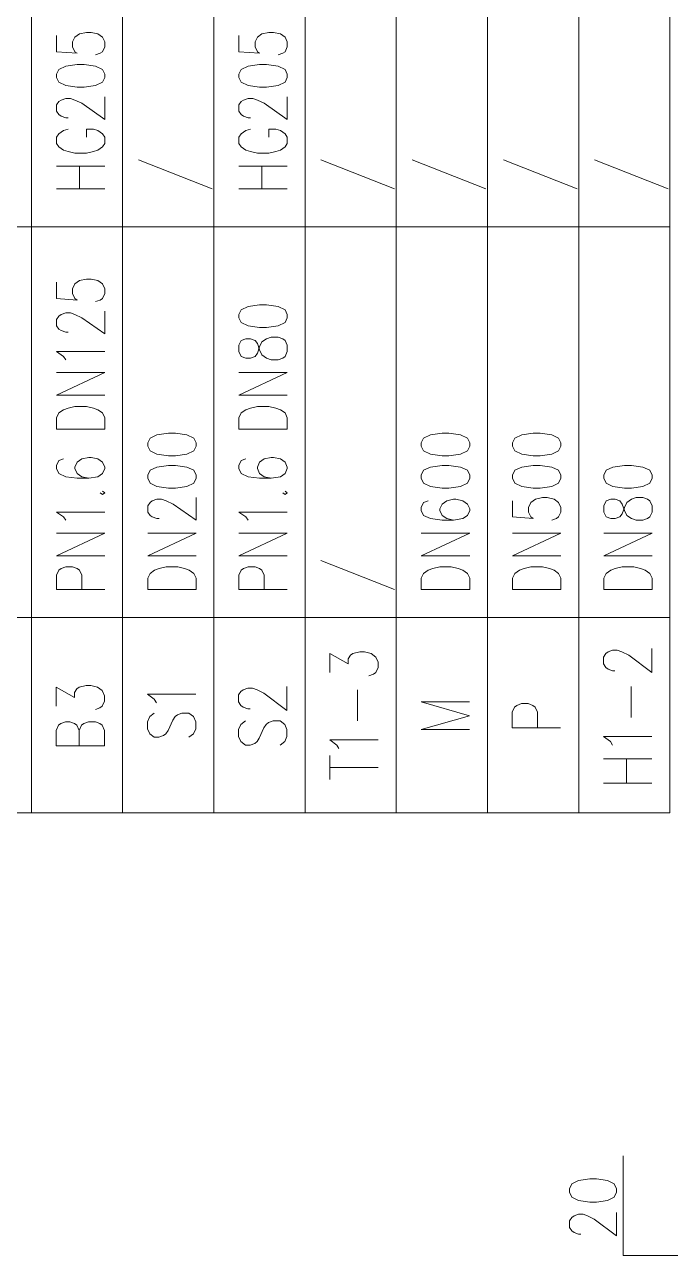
# Model space of a CAD drawing. Header units: millimetres. Extents: x 0 to 829, y 0 to 586.
# Drawn here: x 254.8 to 303.7, y 394.4 to 487.6 of the extents above; entities that cross this region are included whole.
import ezdxf

# ---------------------------------------------------------------- set-up
doc = ezdxf.new("R2010")
doc.units = ezdxf.units.MM

msp = doc.modelspace()

# ---------------------------------------------------------------- linework, layer by layer
at = {"color": 0, "lineweight": 0}
for points in [[(255.351139, 575.772139), (255.351139, 427.887694)], [(255.351139, 575.772139), (255.351139, 427.887694)], [(262.255, 575.772139), (262.255, 427.887694)], [(269.155333, 575.772139), (269.155333, 427.887694)], [(276.055667, 575.772139), (276.055667, 427.887694)], [(282.959528, 575.772139), (282.959528, 427.887694)], [(289.859861, 575.772139), (289.859861, 427.887694)], [(296.760194, 575.772139), (296.760194, 427.887694)], [(303.660528, 575.772139), (303.660528, 427.887694)], [(257.249083, 486.745139), (257.249083, 485.524528), (258.818944, 485.404583), (258.642556, 485.524528), (258.469694, 485.891417), (258.469694, 486.258306), (258.642556, 486.625194), (258.991806, 486.868611), (259.517444, 486.988556), (259.863167, 486.988556), (260.388806, 486.868611), (260.738056, 486.625194), (260.910917, 486.258306), (260.910917, 485.891417), (260.738056, 485.524528), (260.561667, 485.404583), (260.212417, 485.281111)], [(271.053278, 486.745139), (271.053278, 485.524528), (272.619611, 485.404583), (272.44675, 485.524528), (272.273889, 485.891417), (272.273889, 486.258306), (272.44675, 486.625194), (272.796, 486.868611), (273.318111, 486.988556), (273.667361, 486.988556), (274.189472, 486.868611), (274.538722, 486.625194), (274.715111, 486.258306), (274.715111, 485.891417), (274.538722, 485.524528), (274.365861, 485.404583), (274.016611, 485.281111)], [(258.120444, 480.518611), (257.947583, 480.518611), (257.598333, 480.642083), (257.421944, 480.765556), (257.249083, 481.008972), (257.249083, 481.495806), (257.421944, 481.74275), (257.598333, 481.862694), (257.947583, 481.986167), (258.296833, 481.986167), (258.642556, 481.862694), (259.168194, 481.619278), (260.910917, 480.398667), (260.910917, 482.106111)], [(271.924639, 480.518611), (271.74825, 480.518611), (271.399, 480.642083), (271.226139, 480.765556), (271.053278, 481.008972), (271.053278, 481.495806), (271.226139, 481.74275), (271.399, 481.862694), (271.74825, 481.986167), (272.0975, 481.986167), (272.44675, 481.862694), (272.968861, 481.619278), (274.715111, 480.398667), (274.715111, 482.106111)], [(258.120444, 479.664889), (257.771194, 479.544944), (257.421944, 479.298), (257.249083, 479.054583), (257.249083, 478.56775), (257.421944, 478.324333), (257.771194, 478.077389), (258.120444, 477.957444), (258.642556, 477.833972), (259.517444, 477.833972), (260.039556, 477.957444), (260.388806, 478.077389), (260.738056, 478.324333), (260.910917, 478.56775), (260.910917, 479.054583), (260.738056, 479.298), (260.388806, 479.544944), (260.039556, 479.664889), (259.517444, 479.664889), (259.517444, 479.054583)], [(271.924639, 479.664889), (271.575389, 479.544944), (271.226139, 479.298), (271.053278, 479.054583), (271.053278, 478.56775), (271.226139, 478.324333), (271.575389, 478.077389), (271.924639, 477.957444), (272.44675, 477.833972), (273.318111, 477.833972), (273.840222, 477.957444), (274.189472, 478.077389), (274.538722, 478.324333), (274.715111, 478.56775), (274.715111, 479.054583), (274.538722, 479.298), (274.189472, 479.544944), (273.840222, 479.664889), (273.318111, 479.664889), (273.318111, 479.054583)], [(263.454444, 477.347139), (269.031861, 475.149333)], [(277.255111, 477.347139), (282.836056, 475.149333)], [(284.155444, 477.347139), (289.736389, 475.149333)], [(291.059306, 477.347139), (296.64025, 475.149333)], [(297.959639, 477.347139), (303.540583, 475.149333)], [(257.249083, 476.856778), (260.910917, 476.856778)], [(258.991806, 475.149333), (258.991806, 476.856778)], [(271.053278, 476.856778), (274.715111, 476.856778)], [(272.796, 475.149333), (272.796, 476.856778)], [(260.910917, 475.149333), (257.249083, 475.149333)], [(274.715111, 475.149333), (271.053278, 475.149333)], [(192.253306, 472.253028), (303.660528, 472.253028)], [(257.249083, 468.065556), (257.249083, 466.844944), (258.818944, 466.721472), (258.642556, 466.844944), (258.469694, 467.211833), (258.469694, 467.578722), (258.642556, 467.942083), (258.991806, 468.189028), (259.517444, 468.308972), (259.863167, 468.308972), (260.388806, 468.189028), (260.738056, 467.942083), (260.910917, 467.578722), (260.910917, 467.211833), (260.738056, 466.844944), (260.561667, 466.721472), (260.212417, 466.601528)], [(258.120444, 464.28025), (257.947583, 464.28025), (257.598333, 464.403722), (257.421944, 464.527194), (257.249083, 464.770611), (257.249083, 465.257444), (257.421944, 465.500861), (257.598333, 465.624333), (257.947583, 465.747806), (258.296833, 465.747806), (258.642556, 465.624333), (259.168194, 465.380917), (260.910917, 464.160306), (260.910917, 465.86775)], [(257.947583, 462.205917), (257.771194, 462.449333), (257.249083, 462.816222), (260.910917, 462.816222)], [(260.910917, 459.521278), (257.249083, 459.521278), (260.910917, 461.228722), (257.249083, 461.228722)], [(274.715111, 459.521278), (271.053278, 459.521278), (274.715111, 461.228722), (271.053278, 461.228722)], [(257.771194, 454.688222), (257.421944, 454.568278), (257.249083, 454.201389), (257.249083, 453.957972), (257.421944, 453.591083), (257.947583, 453.347667), (258.818944, 453.224194), (259.690306, 453.224194), (260.388806, 453.347667), (260.738056, 453.591083), (260.910917, 453.957972), (260.910917, 454.077917), (260.738056, 454.444806), (260.388806, 454.688222), (259.863167, 454.811694), (259.690306, 454.811694), (259.168194, 454.688222), (258.818944, 454.444806), (258.642556, 454.077917), (258.642556, 453.957972), (258.818944, 453.591083), (259.168194, 453.347667), (259.690306, 453.224194)], [(271.575389, 454.688222), (271.226139, 454.568278), (271.053278, 454.201389), (271.053278, 453.957972), (271.226139, 453.591083), (271.74825, 453.347667), (272.619611, 453.224194), (273.4945, 453.224194), (274.189472, 453.347667), (274.538722, 453.591083), (274.715111, 453.957972), (274.715111, 454.077917), (274.538722, 454.444806), (274.189472, 454.688222), (273.667361, 454.811694), (273.4945, 454.811694), (272.968861, 454.688222), (272.619611, 454.444806), (272.44675, 454.077917), (272.44675, 453.957972), (272.619611, 453.591083), (272.968861, 453.347667), (273.4945, 453.224194)], [(260.561667, 452.127056), (260.738056, 452.003583), (260.910917, 452.127056), (260.738056, 452.247)], [(274.365861, 452.127056), (274.538722, 452.003583), (274.715111, 452.127056), (274.538722, 452.247)], [(265.020778, 450.172667), (264.847917, 450.172667), (264.498667, 450.296139), (264.325806, 450.416083), (264.149417, 450.6595), (264.149417, 451.149861), (264.325806, 451.393278), (264.498667, 451.51675), (264.847917, 451.636694), (265.197167, 451.636694), (265.546417, 451.51675), (266.068528, 451.269806), (267.81125, 450.049194), (267.81125, 451.760167)], [(285.376056, 451.51675), (285.030333, 451.393278), (284.853944, 451.026389), (284.853944, 450.782972), (285.030333, 450.416083), (285.552444, 450.172667), (286.423806, 450.049194), (287.295167, 450.049194), (287.993667, 450.172667), (288.342917, 450.416083), (288.515778, 450.782972), (288.515778, 450.906444), (288.342917, 451.269806), (287.993667, 451.51675), (287.471556, 451.636694), (287.295167, 451.636694), (286.773056, 451.51675), (286.423806, 451.269806), (286.250944, 450.906444), (286.250944, 450.782972), (286.423806, 450.416083), (286.773056, 450.172667), (287.295167, 450.049194)], [(291.754278, 451.51675), (291.754278, 450.296139), (293.324139, 450.172667), (293.151278, 450.296139), (292.974889, 450.6595), (292.974889, 451.026389), (293.151278, 451.393278), (293.500528, 451.636694), (294.022639, 451.760167), (294.371889, 451.760167), (294.894, 451.636694), (295.24325, 451.393278), (295.416111, 451.026389), (295.416111, 450.6595), (295.24325, 450.296139), (295.070389, 450.172667), (294.721139, 450.049194)], [(257.947583, 450.049194), (257.771194, 450.296139), (257.249083, 450.6595), (260.910917, 450.6595)], [(271.74825, 450.049194), (271.575389, 450.296139), (271.053278, 450.6595), (274.715111, 450.6595)], [(260.910917, 447.364556), (257.249083, 447.364556), (260.910917, 449.075528), (257.249083, 449.075528)], [(267.81125, 447.364556), (264.149417, 447.364556), (267.81125, 449.075528), (264.149417, 449.075528)], [(274.715111, 447.364556), (271.053278, 447.364556), (274.715111, 449.075528), (271.053278, 449.075528)], [(288.515778, 447.364556), (284.853944, 447.364556), (288.515778, 449.075528), (284.853944, 449.075528)], [(295.416111, 447.364556), (291.754278, 447.364556), (295.416111, 449.075528), (291.754278, 449.075528)], [(302.319972, 447.364556), (298.658139, 447.364556), (302.319972, 449.075528), (298.658139, 449.075528)], [(260.910917, 444.803389), (257.249083, 444.803389), (257.249083, 445.900528), (257.421944, 446.267417), (257.598333, 446.387361), (257.947583, 446.510833), (258.469694, 446.510833), (258.818944, 446.387361), (258.991806, 446.267417), (259.168194, 445.900528), (259.168194, 444.803389)], [(274.715111, 444.803389), (271.053278, 444.803389), (271.053278, 445.900528), (271.226139, 446.267417), (271.399, 446.387361), (271.74825, 446.510833), (272.273889, 446.510833), (272.619611, 446.387361), (272.796, 446.267417), (272.968861, 445.900528), (272.968861, 444.803389)], [(277.255111, 446.997667), (282.836056, 444.803389)], [(192.253306, 442.676139), (303.660528, 442.676139)], [(277.928917, 438.520417), (277.928917, 439.95975), (279.322389, 439.173056), (279.322389, 439.564639), (279.498778, 439.829222), (279.671639, 439.95975), (280.19375, 440.090278), (280.543, 440.090278), (281.065111, 439.95975), (281.414361, 439.695167), (281.59075, 439.303583), (281.59075, 438.912), (281.414361, 438.520417), (281.2415, 438.389889), (280.89225, 438.259361)], [(299.504806, 438.650944), (299.328417, 438.650944), (298.979167, 438.781472), (298.806306, 438.912), (298.633444, 439.173056), (298.633444, 439.695167), (298.806306, 439.95975), (298.979167, 440.090278), (299.328417, 440.220806), (299.677667, 440.220806), (300.026917, 440.090278), (300.549028, 439.829222), (302.295278, 438.520417), (302.295278, 440.351333)], [(257.224389, 435.969833), (257.224389, 437.409167), (258.617861, 436.622472), (258.617861, 437.014056), (258.79425, 437.278639), (258.967111, 437.409167), (259.489222, 437.539694), (259.838472, 437.539694), (260.364111, 437.409167), (260.709833, 437.148111), (260.886222, 436.753), (260.886222, 436.361417), (260.709833, 435.969833), (260.536972, 435.839306), (260.187722, 435.708778)], [(271.899944, 435.772278), (271.723556, 435.772278), (271.374306, 435.902806), (271.201444, 436.033333), (271.025056, 436.297917), (271.025056, 436.820028), (271.201444, 437.081083), (271.374306, 437.211611), (271.723556, 437.342139), (272.072806, 437.342139), (272.422056, 437.211611), (272.944167, 436.950556), (274.686889, 435.64175), (274.686889, 437.472667)], [(280.020889, 434.858583), (280.020889, 437.211611)], [(300.725417, 435.119639), (300.725417, 437.472667)], [(264.823222, 436.230889), (264.646833, 436.491944), (264.124722, 436.883528), (267.786556, 436.883528)], [(288.491083, 434.202417), (284.82925, 434.202417), (288.491083, 435.250167), (284.82925, 436.297917), (288.491083, 436.297917)], [(295.391417, 434.332944), (291.729583, 434.332944), (291.729583, 435.511222), (291.905972, 435.902806), (292.078833, 436.033333), (292.428083, 436.163861), (292.950194, 436.163861), (293.299444, 436.033333), (293.475833, 435.902806), (293.648694, 435.511222), (293.648694, 434.332944)], [(264.646833, 435.447722), (264.301111, 435.183139), (264.124722, 434.791556), (264.124722, 434.269444), (264.301111, 433.877861), (264.646833, 433.616806), (264.996083, 433.616806), (265.345333, 433.747333), (265.521722, 433.877861), (265.694583, 434.138917), (266.043833, 434.922083), (266.216694, 435.183139), (266.393083, 435.317194), (266.742333, 435.447722), (267.264444, 435.447722), (267.613694, 435.183139), (267.786556, 434.791556), (267.786556, 434.269444), (267.613694, 433.877861), (267.264444, 433.616806)], [(260.886222, 432.960639), (257.224389, 432.960639), (257.224389, 434.138917), (257.39725, 434.5305), (257.573639, 434.661028), (257.922889, 434.791556), (258.268611, 434.791556), (258.617861, 434.661028), (258.79425, 434.5305), (258.967111, 434.138917)], [(258.967111, 432.960639), (258.967111, 434.138917), (259.1435, 434.5305), (259.316361, 434.661028), (259.665611, 434.791556), (260.187722, 434.791556), (260.536972, 434.661028), (260.709833, 434.5305), (260.886222, 434.138917), (260.886222, 432.960639)], [(271.550694, 434.858583), (271.201444, 434.597528), (271.025056, 434.202417), (271.025056, 433.680306), (271.201444, 433.288722), (271.550694, 433.027667), (271.899944, 433.027667), (272.245667, 433.158194), (272.422056, 433.288722), (272.594917, 433.549778), (272.944167, 434.332944), (273.120556, 434.597528), (273.293417, 434.728056), (273.642667, 434.858583), (274.164778, 434.858583), (274.514028, 434.597528), (274.686889, 434.202417), (274.686889, 433.680306), (274.514028, 433.288722), (274.164778, 433.027667)], [(278.623889, 432.766611), (278.451028, 433.027667), (277.928917, 433.41925), (281.59075, 433.41925)], [(299.328417, 433.027667), (299.155556, 433.288722), (298.633444, 433.680306), (302.295278, 433.680306)], [(277.928917, 430.410056), (277.928917, 432.240972)], [(298.633444, 431.979917), (302.295278, 431.979917)], [(300.376167, 430.149), (300.376167, 431.979917)], [(277.928917, 431.327278), (281.59075, 431.327278)], [(302.295278, 430.149), (298.633444, 430.149)], [(24.648583, 427.887694), (303.660528, 427.887694)], [(300.129222, 401.919722), (300.129222, 394.391444)], [(296.922472, 396.000111), (296.753139, 396.000111), (296.414472, 396.127111), (296.245139, 396.254111), (296.075806, 396.508111), (296.075806, 397.012583), (296.245139, 397.266583), (296.414472, 397.393583), (296.753139, 397.520583), (297.088278, 397.520583), (297.426944, 397.393583), (297.934944, 397.139583), (299.62475, 395.873111), (299.62475, 397.647583)], [(300.129222, 394.391444), (307.791556, 394.391444)]]:
    msp.add_lwpolyline(points, dxfattribs=at)
for points in [[(257.249083, 483.573667), (257.421944, 483.206778), (257.947583, 482.963361), (258.818944, 482.839889), (259.341056, 482.839889), (260.212417, 482.963361), (260.738056, 483.206778), (260.910917, 483.573667), (260.910917, 483.817083), (260.738056, 484.183972), (260.212417, 484.427389), (259.341056, 484.547333), (258.818944, 484.547333), (257.947583, 484.427389), (257.421944, 484.183972), (257.249083, 483.817083)], [(271.053278, 483.573667), (271.226139, 483.206778), (271.74825, 482.963361), (272.619611, 482.839889), (273.14525, 482.839889), (274.016611, 482.963361), (274.538722, 483.206778), (274.715111, 483.573667), (274.715111, 483.817083), (274.538722, 484.183972), (274.016611, 484.427389), (273.14525, 484.547333), (272.619611, 484.547333), (271.74825, 484.427389), (271.226139, 484.183972), (271.053278, 483.817083)], [(271.053278, 465.380917), (271.226139, 465.014028), (271.74825, 464.770611), (272.619611, 464.647139), (273.14525, 464.647139), (274.016611, 464.770611), (274.538722, 465.014028), (274.715111, 465.380917), (274.715111, 465.624333), (274.538722, 465.991222), (274.016611, 466.234639), (273.14525, 466.358111), (272.619611, 466.358111), (271.74825, 466.234639), (271.226139, 465.991222), (271.053278, 465.624333)], [(271.053278, 462.816222), (271.226139, 462.449333), (271.575389, 462.329389), (271.924639, 462.329389), (272.273889, 462.449333), (272.44675, 462.696278), (272.619611, 463.183111), (272.796, 463.55), (273.14525, 463.793417), (273.4945, 463.916889), (274.016611, 463.916889), (274.365861, 463.793417), (274.538722, 463.669944), (274.715111, 463.306583), (274.715111, 462.816222), (274.538722, 462.449333), (274.365861, 462.329389), (274.016611, 462.205917), (273.4945, 462.205917), (273.14525, 462.329389), (272.796, 462.572806), (272.619611, 462.939694), (272.44675, 463.426528), (272.273889, 463.669944), (271.924639, 463.793417), (271.575389, 463.793417), (271.226139, 463.669944), (271.053278, 463.306583)], [(260.910917, 456.956583), (257.249083, 456.956583), (257.249083, 457.810306), (257.421944, 458.177194), (257.771194, 458.420611), (258.120444, 458.544083), (258.642556, 458.667556), (259.517444, 458.667556), (260.039556, 458.544083), (260.388806, 458.420611), (260.738056, 458.177194), (260.910917, 457.810306)], [(274.715111, 456.956583), (271.053278, 456.956583), (271.053278, 457.810306), (271.226139, 458.177194), (271.575389, 458.420611), (271.924639, 458.544083), (272.44675, 458.667556), (273.318111, 458.667556), (273.840222, 458.544083), (274.189472, 458.420611), (274.538722, 458.177194), (274.715111, 457.810306)], [(264.149417, 455.665417), (264.325806, 455.298528), (264.847917, 455.055111), (265.719278, 454.931639), (266.241389, 454.931639), (267.116278, 455.055111), (267.638389, 455.298528), (267.81125, 455.665417), (267.81125, 455.908833), (267.638389, 456.275722), (267.116278, 456.519139), (266.241389, 456.642611), (265.719278, 456.642611), (264.847917, 456.519139), (264.325806, 456.275722), (264.149417, 455.908833)], [(284.853944, 455.665417), (285.030333, 455.298528), (285.552444, 455.055111), (286.423806, 454.931639), (286.945917, 454.931639), (287.817278, 455.055111), (288.342917, 455.298528), (288.515778, 455.665417), (288.515778, 455.908833), (288.342917, 456.275722), (287.817278, 456.519139), (286.945917, 456.642611), (286.423806, 456.642611), (285.552444, 456.519139), (285.030333, 456.275722), (284.853944, 455.908833)], [(291.754278, 455.665417), (291.930667, 455.298528), (292.452778, 455.055111), (293.324139, 454.931639), (293.849778, 454.931639), (294.721139, 455.055111), (295.24325, 455.298528), (295.416111, 455.665417), (295.416111, 455.908833), (295.24325, 456.275722), (294.721139, 456.519139), (293.849778, 456.642611), (293.324139, 456.642611), (292.452778, 456.519139), (291.930667, 456.275722), (291.754278, 455.908833)], [(264.149417, 453.224194), (264.325806, 452.857306), (264.847917, 452.613889), (265.719278, 452.490417), (266.241389, 452.490417), (267.116278, 452.613889), (267.638389, 452.857306), (267.81125, 453.224194), (267.81125, 453.467611), (267.638389, 453.8345), (267.116278, 454.077917), (266.241389, 454.201389), (265.719278, 454.201389), (264.847917, 454.077917), (264.325806, 453.8345), (264.149417, 453.467611)], [(284.853944, 453.224194), (285.030333, 452.857306), (285.552444, 452.613889), (286.423806, 452.490417), (286.945917, 452.490417), (287.817278, 452.613889), (288.342917, 452.857306), (288.515778, 453.224194), (288.515778, 453.467611), (288.342917, 453.8345), (287.817278, 454.077917), (286.945917, 454.201389), (286.423806, 454.201389), (285.552444, 454.077917), (285.030333, 453.8345), (284.853944, 453.467611)], [(291.754278, 453.224194), (291.930667, 452.857306), (292.452778, 452.613889), (293.324139, 452.490417), (293.849778, 452.490417), (294.721139, 452.613889), (295.24325, 452.857306), (295.416111, 453.224194), (295.416111, 453.467611), (295.24325, 453.8345), (294.721139, 454.077917), (293.849778, 454.201389), (293.324139, 454.201389), (292.452778, 454.077917), (291.930667, 453.8345), (291.754278, 453.467611)], [(298.658139, 453.224194), (298.831, 452.857306), (299.353111, 452.613889), (300.228, 452.490417), (300.750111, 452.490417), (301.621472, 452.613889), (302.143583, 452.857306), (302.319972, 453.224194), (302.319972, 453.467611), (302.143583, 453.8345), (301.621472, 454.077917), (300.750111, 454.201389), (300.228, 454.201389), (299.353111, 454.077917), (298.831, 453.8345), (298.658139, 453.467611)], [(298.658139, 450.6595), (298.831, 450.296139), (299.18025, 450.172667), (299.5295, 450.172667), (299.87875, 450.296139), (300.051611, 450.539556), (300.228, 451.026389), (300.400861, 451.393278), (300.750111, 451.636694), (301.099361, 451.760167), (301.621472, 451.760167), (301.970722, 451.636694), (302.143583, 451.51675), (302.319972, 451.149861), (302.319972, 450.6595), (302.143583, 450.296139), (301.970722, 450.172667), (301.621472, 450.049194), (301.099361, 450.049194), (300.750111, 450.172667), (300.400861, 450.416083), (300.228, 450.782972), (300.051611, 451.269806), (299.87875, 451.51675), (299.5295, 451.636694), (299.18025, 451.636694), (298.831, 451.51675), (298.658139, 451.149861)], [(267.81125, 444.803389), (264.149417, 444.803389), (264.149417, 445.657111), (264.325806, 446.024), (264.675056, 446.267417), (265.020778, 446.387361), (265.546417, 446.510833), (266.417778, 446.510833), (266.939889, 446.387361), (267.289139, 446.267417), (267.638389, 446.024), (267.81125, 445.657111)], [(288.515778, 444.803389), (284.853944, 444.803389), (284.853944, 445.657111), (285.030333, 446.024), (285.376056, 446.267417), (285.725306, 446.387361), (286.250944, 446.510833), (287.122306, 446.510833), (287.644417, 446.387361), (287.993667, 446.267417), (288.342917, 446.024), (288.515778, 445.657111)], [(295.416111, 444.803389), (291.754278, 444.803389), (291.754278, 445.657111), (291.930667, 446.024), (292.279917, 446.267417), (292.629167, 446.387361), (293.151278, 446.510833), (294.022639, 446.510833), (294.54475, 446.387361), (294.894, 446.267417), (295.24325, 446.024), (295.416111, 445.657111)], [(302.319972, 444.803389), (298.658139, 444.803389), (298.658139, 445.657111), (298.831, 446.024), (299.18025, 446.267417), (299.5295, 446.387361), (300.051611, 446.510833), (300.922972, 446.510833), (301.448611, 446.387361), (301.794333, 446.267417), (302.143583, 446.024), (302.319972, 445.657111)], [(296.075806, 399.168056), (296.245139, 398.787056), (296.753139, 398.536583), (297.596278, 398.409583), (298.104278, 398.409583), (298.947417, 398.536583), (299.455417, 398.787056), (299.62475, 399.168056), (299.62475, 399.422056), (299.455417, 399.803056), (298.947417, 400.057056), (298.104278, 400.184056), (297.596278, 400.184056), (296.753139, 400.057056), (296.245139, 399.803056), (296.075806, 399.422056)]]:
    msp.add_lwpolyline(points, close=True, dxfattribs=at)

doc.saveas('drawing.dxf')
